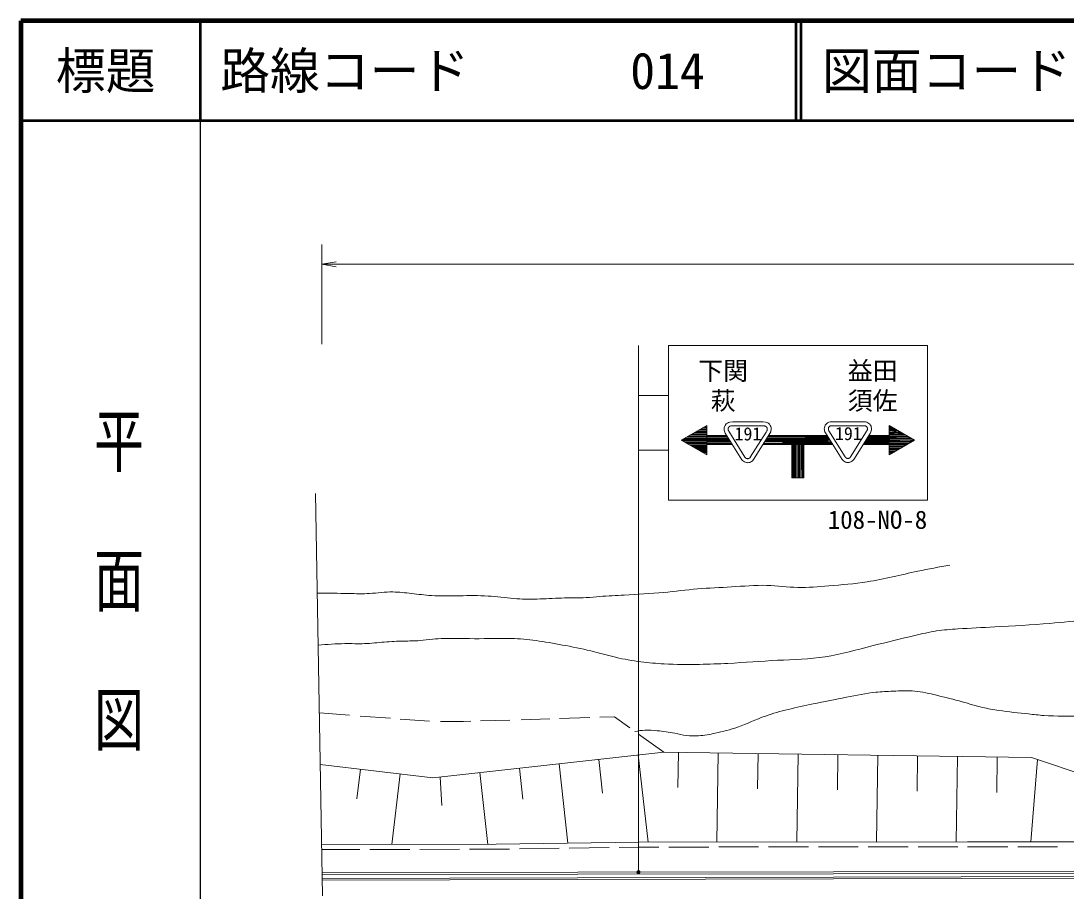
# Model space of a CAD drawing. Units: millimetres, scale not verified. Extents: x 40000 to 680000, y 20000 to 380000.
# Drawn here: x 40000 to 144881, y 292693 to 380000 of the extents above; entities that cross this region are included whole.
import ezdxf
from ezdxf.enums import TextEntityAlignment as Align

# ---------------------------------------------------------------- set-up
doc = ezdxf.new("R2010")
doc.units = ezdxf.units.MM
doc.header["$LTSCALE"] = 1000
for name, color, linetype, lineweight in [('M-BGD', 7, 'Continuous', 13), ('M-BMK-SRVR', 3, 'Continuous', 13), ('M-STR-STR3', 7, 'Continuous', 13), ('M-STR-STRC', 7, 'Continuous', 13), ('M-TTL', 2, 'Continuous', 140), ('M-TTL-BAND', 7, 'Continuous', 25), ('M-TTL-LINE', 7, 'Continuous', 50)]:
    doc.layers.add(name, color=color, linetype=linetype, lineweight=lineweight)
doc.layers.add('M-TTL-TXT', color=7, linetype='Continuous')
doc.styles.add('@ＭＳ ゴシック', font='')
doc.styles.add('ＭＳ ゴシック', font='')
doc.styles.get('@ＭＳ ゴシック').set_extended_font_data('@MS Gothic')
doc.styles.get('ＭＳ ゴシック').set_extended_font_data('MS Gothic')

# ---------------------------------------------------------------- blocks, each defined once
blk = doc.blocks.new('open_arrow')
at = {"color": 0, "linetype": 'Continuous', "lineweight": -2}
blk.add_lwpolyline([(7.5, 1.25), (0, 0), (7.5, -1.25)], dxfattribs=at)
blk = doc.blocks.new('filled_dot')
at = {"color": 0, "linetype": 'Continuous', "lineweight": -2, "const_width": 1.25}
blk.add_lwpolyline([(-0.625, 0, 1), (0.625, 0, 1)], format="xyb", close=True, dxfattribs=at)

msp = doc.modelspace()

# ---------------------------------------------------------------- linework, layer by layer
at = {"layer": 'M-BGD'}
for p, q in [((69954, 310566), (72987, 310338)), ((74041, 310259), (77074, 310032)), ((78064, 309958), (81014, 309737)), ((82104, 309708), (84417, 309708)), ((84417, 309708), (85132, 309731)), ((86126, 309763), (89063, 309856)), ((90183, 309892), (93060, 309983)), ((94055, 310015), (97100, 310112)), ((98091, 310144), (99550, 310190)), ((99550, 310190), (101113, 309076)), ((101985, 308454), (104528, 306641)), ((81344, 304055), (104528, 306641)), ((101955, 306354), (102931, 297608)), ((104528, 306641), (141394, 306091)), ((105983, 306619), (105931, 303076)), ((109850, 297617), (109983, 306559)), ((113983, 306500), (113930, 302956)), ((117982, 306440), (117851, 297627)), ((121982, 306380), (121929, 302837)), ((125981, 306321), (125852, 297638)), ((129981, 306261), (129928, 302718)), ((70045, 305389), (81344, 304055)), ((94004, 305467), (94893, 297501)), ((97980, 305910), (98357, 302527)), ((133980, 306201), (133853, 297649)), ((137980, 306141), (137927, 302598)), ((141349, 297646), (142012, 305883)), ((141394, 306091), (149777, 303275)), ((74077, 304913), (73725, 301934)), ((77214, 297369), (78049, 304444)), ((86857, 297382), (86054, 304580)), ((90029, 305024), (90377, 301908)), ((82079, 304137), (82229, 301276)), ((70187, 297353), (87699, 297394)), ((70195, 296853), (74024, 296862)), ((75024, 296864), (79024, 296874)), ((80024, 296876), (84024, 296885)), ((85024, 296888), (87703, 296894)), ((87699, 297394), (101992, 297606)), ((87703, 296894), (89020, 296914)), ((90020, 296928), (94019, 296988)), ((95019, 297003), (99018, 297062)), ((100018, 297077), (101997, 297106)), ((101992, 297606), (134999, 297650)), ((101997, 297106), (104024, 297109)), ((105024, 297110), (109024, 297116)), ((110024, 297117), (114024, 297122)), ((115024, 297124), (119024, 297129)), ((120024, 297130), (124024, 297136)), ((125024, 297137), (129024, 297142)), ((130024, 297144), (134024, 297149)), ((134999, 297650), (171187, 297627)), ((134999, 297150), (139025, 297148)), ((140025, 297147), (144025, 297145)), ((171240, 294204), (70186, 293948)), ((171240, 294054), (70186, 293798)), ((70236, 294548), (170546, 294699)), ((70240, 294348), (170567, 294499))]:
    msp.add_line(p, q, dxfattribs=at)
for points, knots in [([(69742, 322581), (70797, 322579), (71852, 322576), (72908, 322552), (73603, 322536), (74299, 322510), (74991, 322552), (75380, 322575), (75769, 322620), (76159, 322653), (76548, 322686), (76938, 322708), (77327, 322704), (77955, 322698), (78581, 322626), (79206, 322552), (79867, 322473), (80526, 322391), (81187, 322349), (83077, 322227), (84986, 322427), (86876, 322298), (87741, 322239), (88601, 322111), (89466, 322044), (90243, 321983), (91024, 321972), (91803, 321993), (92616, 322015), (93428, 322073), (94241, 322095), (95070, 322117), (95901, 322102), (96730, 322145), (97187, 322169), (97644, 322211), (98101, 322247), (98913, 322311), (99726, 322357), (100539, 322399), (101861, 322469), (103183, 322529), (104501, 322653), (105636, 322760), (106768, 322914), (107904, 323009), (109035, 323104), (110171, 323140), (111307, 323212), (112492, 323287), (113678, 323401), (114862, 323364), (115895, 323333), (116927, 323188), (117961, 323161), (118993, 323135), (120026, 323227), (121059, 323314), (122351, 323422), (123643, 323521), (124919, 323720), (126626, 323985), (128305, 324428), (129998, 324787), (131061, 325012), (132130, 325204), (133198, 325396)], [0, 0, 0, 0, 1, 1, 1, 2, 2, 2, 3, 3, 3, 4, 4, 4, 5, 5, 5, 6, 6, 6, 7, 7, 7, 8, 8, 8, 9, 9, 9, 10, 10, 10, 11, 11, 11, 12, 12, 12, 13, 13, 13, 14, 14, 14, 15, 15, 15, 16, 16, 16, 17, 17, 17, 18, 18, 18, 19, 19, 19, 20, 20, 20, 21, 21, 21, 22, 22, 22, 22]), ([(69834, 317369), (70722, 317442), (71611, 317515), (72502, 317523), (73162, 317530), (73823, 317501), (74483, 317523), (75144, 317546), (75803, 317621), (76464, 317676), (77123, 317730), (77783, 317765), (78444, 317777), (78970, 317787), (79496, 317783), (80019, 317828), (80460, 317866), (80899, 317938), (81340, 317980), (82064, 318050), (82794, 318039), (83524, 318031), (84846, 318017), (86165, 318011), (87485, 318031), (88163, 318041), (88841, 318058), (89517, 318031), (90350, 317998), (91180, 317898), (92006, 317777), (92907, 317645), (93803, 317488), (94698, 317320), (95651, 317141), (96602, 316949), (97542, 316711), (98255, 316530), (98960, 316323), (99675, 316152), (100512, 315952), (101361, 315803), (102215, 315695), (102991, 315597), (103771, 315533), (104552, 315492), (105735, 315430), (106921, 315420), (108107, 315441), (109056, 315457), (110004, 315493), (110951, 315542), (112611, 315630), (114266, 315762), (115929, 315847), (117525, 315929), (119129, 315966), (120703, 316203), (122332, 316448), (123928, 316906), (125529, 317320), (126914, 317679), (128302, 318005), (129694, 318336), (130418, 318508), (131143, 318681), (131878, 318793), (132583, 318901), (133297, 318951), (134011, 318996), (135248, 319074), (136483, 319135), (137719, 319200), (139565, 319295), (141413, 319398), (143255, 319555), (145818, 319773), (148371, 320096), (150925, 320419)], [0, 0, 0, 0, 1, 1, 1, 2, 2, 2, 3, 3, 3, 4, 4, 4, 5, 5, 5, 6, 6, 6, 7, 7, 7, 8, 8, 8, 9, 9, 9, 10, 10, 10, 11, 11, 11, 12, 12, 12, 13, 13, 13, 14, 14, 14, 15, 15, 15, 16, 16, 16, 17, 17, 17, 18, 18, 18, 19, 19, 19, 20, 20, 20, 21, 21, 21, 22, 22, 22, 23, 23, 23, 24, 24, 24, 25, 25, 25, 26, 26, 26, 26]), ([(101619, 308715), (101953, 308768), (102286, 308821), (102621, 308838), (103027, 308859), (103434, 308827), (103840, 308787), (104438, 308729), (105032, 308654), (105618, 308533), (106010, 308453), (106398, 308351), (106794, 308301), (107194, 308249), (107602, 308250), (108005, 308279), (108570, 308320), (109128, 308417), (109681, 308533), (110438, 308692), (111189, 308885), (111916, 309143), (112861, 309477), (113767, 309921), (114710, 310260), (115455, 310528), (116224, 310732), (116996, 310920), (117822, 311123), (118652, 311308), (119484, 311479), (120599, 311709), (121718, 311915), (122837, 312139), (123815, 312336), (124793, 312548), (125783, 312647), (126355, 312705), (126932, 312725), (127509, 312749), (128239, 312779), (128971, 312814), (129694, 312749), (130429, 312683), (131155, 312515), (131878, 312343), (132747, 312136), (133610, 311923), (134468, 311682), (135144, 311492), (135816, 311284), (136500, 311124), (137036, 310997), (137580, 310900), (138125, 310819), (139120, 310670), (140121, 310573), (141122, 310463), (141629, 310408), (142137, 310349), (142645, 310311), (143928, 310216), (145217, 310255), (146506, 310260), (147693, 310265), (148880, 310240), (150061, 310311), (150909, 310362), (151754, 310463), (152601, 310565), (153351, 310656), (154102, 310748), (154836, 310920), (155799, 311147), (156730, 311513), (157629, 311936), (158702, 312441), (159728, 313029), (160727, 313663), (161538, 314177), (162331, 314723), (163064, 315339), (163704, 315879), (164298, 316472), (164892, 317066)], [0, 0, 0, 0, 1, 1, 1, 2, 2, 2, 3, 3, 3, 4, 4, 4, 5, 5, 5, 6, 6, 6, 7, 7, 7, 8, 8, 8, 9, 9, 9, 10, 10, 10, 11, 11, 11, 12, 12, 12, 13, 13, 13, 14, 14, 14, 15, 15, 15, 16, 16, 16, 17, 17, 17, 18, 18, 18, 19, 19, 19, 20, 20, 20, 21, 21, 21, 22, 22, 22, 23, 23, 23, 24, 24, 24, 25, 25, 25, 26, 26, 26, 27, 27, 27, 28, 28, 28, 28])]:
    msp.add_open_spline(points, degree=3, knots=knots, dxfattribs=at)
at = {"layer": 'M-BMK-SRVR'}
msp.add_line((69565, 332570), (70277, 292224), dxfattribs=at)
at = {"layer": 'M-STR-STR3'}
for p, q in [((70187, 347578), (70187, 357578)), ((70187, 355578), (251855, 355578))]:
    msp.add_line(p, q, dxfattribs=at)
at = {"layer": 'M-STR-STRC'}
for p, q in [((101968, 347431), (101968, 324431)), ((104968, 347431), (104968, 331931)), ((104968, 347431), (130968, 347431)), ((130968, 347431), (130968, 331931)), ((101968, 342431), (104968, 342431)), ((106268, 337941), (108823, 339416)), ((108823, 338813), (107779, 338813)), ((108823, 338929), (107979, 338929)), ((108823, 339045), (108180, 339045)), ((108823, 339165), (108388, 339165)), ((108628, 339303), (108806, 339200)), ((108823, 336466), (108823, 339416)), ((110584, 339188), (110565, 339060)), ((110565, 339060), (110579, 338936)), ((110579, 338936), (110598, 338846)), ((110602, 339272), (110584, 339188)), ((110598, 338846), (110628, 338754)), ((110656, 339408), (110602, 339272)), ((110775, 339563), (110656, 339408)), ((110775, 339563), (110892, 339651)), ((110892, 339651), (111009, 339713)), ((110970, 339037), (110972, 339076)), ((110975, 338999), (110970, 339037)), ((110972, 339076), (110978, 339116)), ((110985, 338950), (110975, 338999)), ((110978, 339116), (110986, 339155)), ((111000, 338903), (110985, 338950)), ((110986, 339155), (110999, 339188)), ((110999, 339188), (111022, 339228)), ((111029, 338842), (111000, 338903)), ((111143, 339747), (111009, 339713)), ((111022, 339228), (111046, 339259)), ((111029, 338842), (112657, 336236)), ((111046, 339259), (111074, 339287)), ((111074, 339287), (111108, 339312)), ((111108, 339312), (111148, 339334)), ((111143, 339747), (111448, 339758)), ((111148, 339334), (111185, 339345)), ((111185, 339345), (111234, 339358)), ((111234, 339358), (111306, 339358)), ((111306, 339358), (114570, 339358)), ((111448, 339758), (114482, 339758)), ((114482, 339758), (114704, 339755)), ((114570, 339358), (114612, 339357)), ((114612, 339357), (114645, 339353)), ((114645, 339353), (114669, 339346)), ((114669, 339346), (114698, 339337)), ((114698, 339337), (114726, 339323)), ((114704, 339755), (114847, 339709)), ((114726, 339323), (114750, 339310)), ((114750, 339310), (114772, 339295)), ((114772, 339295), (114791, 339281)), ((114806, 338803), (114776, 338753)), ((114791, 339281), (114805, 339269)), ((114805, 339269), (114823, 339249)), ((114853, 338887), (114806, 338803)), ((114823, 339249), (114838, 339230)), ((114838, 339230), (114849, 339213)), ((114847, 339709), (114941, 339664)), ((114849, 339213), (114857, 339199)), ((114870, 338921), (114853, 338887)), ((114857, 339199), (114870, 339173)), ((114870, 339173), (114877, 339152)), ((114879, 338952), (114870, 338921)), ((114877, 339152), (114885, 339120)), ((114885, 338986), (114879, 338952)), ((114885, 339120), (114891, 339090)), ((114890, 339017), (114885, 338986)), ((114892, 339054), (114890, 339017)), ((114891, 339090), (114892, 339054)), ((114941, 339664), (115041, 339595)), ((115041, 339595), (115117, 339525)), ((115117, 339525), (115164, 339462)), ((115164, 339462), (115201, 339408)), ((115201, 339408), (115251, 339304)), ((115268, 338858), (115238, 338758)), ((115251, 339304), (115275, 339211)), ((115288, 338965), (115268, 338858)), ((115275, 339211), (115296, 339109)), ((115296, 339109), (115288, 338965)), ((120638, 339211), (120620, 339083)), ((120620, 339083), (120634, 338959)), ((120634, 338959), (120652, 338869)), ((120657, 339295), (120638, 339211)), ((120652, 338869), (120683, 338777)), ((120710, 339431), (120657, 339295)), ((120683, 338777), (120732, 338673)), ((120830, 339586), (120710, 339431)), ((120830, 339586), (120947, 339674)), ((120947, 339674), (121063, 339736)), ((121025, 339060), (121027, 339099)), ((121029, 339022), (121025, 339060)), ((121027, 339099), (121032, 339139)), ((121039, 338973), (121029, 339022)), ((121032, 339139), (121041, 339178)), ((121055, 338926), (121039, 338973)), ((121041, 339178), (121054, 339211)), ((121054, 339211), (121077, 339251)), ((121084, 338865), (121055, 338926)), ((121198, 339771), (121063, 339736)), ((121077, 339251), (121101, 339283)), ((121084, 338865), (122712, 336259)), ((121101, 339283), (121128, 339310)), ((121128, 339310), (121163, 339336)), ((121163, 339336), (121203, 339357)), ((121198, 339771), (121502, 339781)), ((121203, 339357), (121240, 339369)), ((121240, 339369), (121288, 339381)), ((121288, 339381), (121361, 339381)), ((121361, 339381), (124625, 339381)), ((121502, 339781), (124537, 339781)), ((124830, 338776), (123250, 336247)), ((124537, 339781), (124758, 339778)), ((124625, 339381), (124667, 339380)), ((124667, 339380), (124699, 339376)), ((124699, 339376), (124724, 339369)), ((124724, 339369), (124753, 339360)), ((124753, 339360), (124781, 339346)), ((124758, 339778), (124901, 339732)), ((124781, 339346), (124805, 339333)), ((124805, 339333), (124827, 339318)), ((124827, 339318), (124846, 339304)), ((124861, 338826), (124830, 338776)), ((124846, 339304), (124860, 339292)), ((124860, 339292), (124878, 339273)), ((124908, 338910), (124861, 338826)), ((124878, 339273), (124892, 339253)), ((124892, 339253), (124904, 339237)), ((124901, 339732), (124995, 339687)), ((124904, 339237), (124912, 339222)), ((124924, 338944), (124908, 338910)), ((124912, 339222), (124924, 339197)), ((124924, 339197), (124931, 339175)), ((124933, 338975), (124924, 338944)), ((124931, 339175), (124940, 339143)), ((124940, 339009), (124933, 338975)), ((124940, 339143), (124946, 339113)), ((124945, 339041), (124940, 339009)), ((124947, 339077), (124945, 339041)), ((124946, 339113), (124947, 339077)), ((124995, 339687), (125096, 339618)), ((125096, 339618), (125172, 339548)), ((125172, 339548), (125218, 339485)), ((125293, 338781), (125205, 338620)), ((125218, 339485), (125255, 339431)), ((125255, 339431), (125305, 339327)), ((125323, 338881), (125293, 338781)), ((125305, 339327), (125329, 339234)), ((125342, 338988), (125323, 338881)), ((125329, 339234), (125350, 339132)), ((125350, 339132), (125342, 338988)), ((127113, 339416), (127113, 336466)), ((129668, 337941), (127113, 339416)), ((127113, 339305), (127607, 339037)), ((127113, 339195), (127496, 339195)), ((127113, 339150), (127390, 338983)), ((127113, 339037), (127771, 339037)), ((127113, 338995), (127901, 338961)), ((127113, 338891), (128023, 338891)), ((127113, 338808), (127437, 338732)), ((127173, 338891), (128039, 338770)), ((127188, 339195), (127468, 339037)), ((127219, 338582), (128178, 338802)), ((127234, 339346), (127576, 339149)), ((106268, 337941), (111120, 337941)), ((106268, 337941), (108823, 336466)), ((106425, 338032), (111064, 338032)), ((108823, 337827), (106465, 337827)), ((106560, 338109), (108786, 338109)), ((108823, 338235), (106777, 338235)), ((108823, 338342), (106962, 338342)), ((108823, 338462), (107170, 338462)), ((108823, 338582), (107378, 338582)), ((108823, 338706), (107593, 338706)), ((108823, 338391), (110839, 338391)), ((108823, 338312), (110889, 338312)), ((108823, 338231), (110939, 338231)), ((108823, 338105), (111018, 338105)), ((108823, 337893), (111147, 337898)), ((108823, 337846), (111180, 337846)), ((108823, 337758), (111234, 337758)), ((108823, 337706), (111259, 337719)), ((110628, 338754), (110677, 338650)), ((110677, 338650), (112351, 335971)), ((114776, 338753), (113195, 336224)), ((115150, 338597), (113517, 335984)), ((114612, 337737), (121295, 337772)), ((114626, 337758), (118718, 337758)), ((114680, 337846), (118718, 337846)), ((114718, 337907), (121201, 337922)), ((114740, 337941), (118718, 337941)), ((114796, 338032), (121133, 338032)), ((114842, 338105), (118718, 338105)), ((114921, 338231), (118718, 338231)), ((114971, 338312), (120958, 338312)), ((115021, 338391), (118718, 338391)), ((115238, 338758), (115150, 338597)), ((118542, 337758), (121300, 337764)), ((118573, 337758), (121280, 337796)), ((118619, 337758), (118682, 337616)), ((118718, 337491), (118718, 338391)), ((120908, 338391), (118718, 338391)), ((120987, 338266), (118718, 338266)), ((118718, 338203), (121026, 338203)), ((121075, 338124), (118718, 338124)), ((121189, 337941), (118718, 337941)), ((118747, 337852), (121010, 337852)), ((120732, 338673), (122406, 335994)), ((125205, 338620), (123571, 336007)), ((124674, 337772), (127049, 337777)), ((124719, 337844), (127113, 337877)), ((124773, 337930), (129377, 337941)), ((129668, 337941), (124780, 337941)), ((124837, 338032), (127204, 338032)), ((124901, 338135), (127122, 338135)), ((124944, 338203), (127847, 338203)), ((127113, 338266), (124983, 338266)), ((125012, 338312), (127302, 338312)), ((127113, 338391), (125061, 338391)), ((127002, 337876), (129420, 337798)), ((127113, 338732), (128298, 338732)), ((127113, 338669), (127515, 338650)), ((127113, 338582), (128558, 338582)), ((127113, 338529), (128625, 338544)), ((127113, 338441), (128803, 338441)), ((127113, 338312), (129026, 338312)), ((127113, 338184), (129248, 338184)), ((127113, 338141), (129292, 338159)), ((127113, 338055), (129471, 338055)), ((129668, 337941), (127113, 336466)), ((129377, 337773), (127151, 337773)), ((127173, 338732), (128456, 338641)), ((129189, 337805), (129501, 337941)), ((101968, 336931), (104968, 336931)), ((108823, 337699), (106688, 337699)), ((106835, 337614), (108793, 337614)), ((108823, 337570), (106911, 337570)), ((108823, 337442), (107134, 337442)), ((107282, 337356), (108778, 337356)), ((108823, 337300), (107379, 337300)), ((107517, 337220), (108802, 337220)), ((108823, 337150), (107639, 337150)), ((107806, 337053), (108825, 337053)), ((108823, 336991), (107913, 336991)), ((108088, 336891), (108794, 336891)), ((108823, 336846), (108166, 336846)), ((108364, 336731), (108747, 336731)), ((108823, 336687), (108440, 336687)), ((108654, 336846), (108755, 336787)), ((108823, 337616), (111323, 337616)), ((108823, 337491), (111401, 337491)), ((114459, 337491), (118718, 337491)), ((114537, 337616), (118718, 337616)), ((116426, 337689), (118726, 337689)), ((117368, 337491), (117368, 334152)), ((117424, 337491), (117368, 335036)), ((117445, 334152), (117423, 337428)), ((117518, 337491), (117518, 334152)), ((117595, 337491), (117595, 334152)), ((117668, 334152), (117668, 337491)), ((117776, 334152), (117776, 337491)), ((117899, 334152), (117899, 337491)), ((118014, 334152), (118014, 337491)), ((118076, 337491), (118160, 335021)), ((118087, 334152), (118107, 337491)), ((118160, 334152), (118160, 337491)), ((118283, 334152), (118283, 337491)), ((118313, 334152), (118360, 337349)), ((118356, 337491), (118458, 334152)), ((118418, 337491), (118418, 334152)), ((118500, 334152), (118480, 337491)), ((118568, 337491), (118568, 334152)), ((121371, 337651), (118718, 337651)), ((118718, 337567), (121420, 337572)), ((121471, 337491), (118718, 337491)), ((127113, 337491), (124499, 337491)), ((124553, 337577), (127113, 337582)), ((127113, 337651), (124599, 337651)), ((127113, 337648), (129160, 337648)), ((127113, 337540), (128974, 337540)), ((127113, 337420), (128767, 337420)), ((127113, 337300), (128559, 337300)), ((127113, 337176), (128343, 337176)), ((127113, 337069), (128158, 337069)), ((127113, 336953), (127957, 336953)), ((127113, 336837), (127757, 336837)), ((127113, 336717), (127549, 336717)), ((127113, 336666), (127343, 336717)), ((127190, 336683), (127384, 336622)), ((108631, 336577), (108778, 336577)), ((112351, 335971), (112413, 335901)), ((112413, 335901), (112494, 335822)), ((112494, 335822), (112598, 335757)), ((112598, 335757), (112696, 335715)), ((112657, 336236), (112673, 336212)), ((112673, 336212), (112683, 336199)), ((112683, 336199), (112696, 336184)), ((112696, 336184), (112709, 336170)), ((112696, 335715), (112796, 335686)), ((112709, 336170), (112726, 336154)), ((112726, 336154), (112741, 336141)), ((112741, 336141), (112756, 336130)), ((112756, 336130), (112775, 336118)), ((112775, 336118), (112793, 336109)), ((112793, 336109), (112813, 336100)), ((112796, 335686), (112882, 335679)), ((112813, 336100), (112831, 336093)), ((112831, 336093), (112852, 336087)), ((112852, 336087), (112870, 336081)), ((112870, 336081), (112892, 336079)), ((112882, 335679), (112960, 335677)), ((112892, 336079), (112915, 336078)), ((112915, 336078), (112945, 336077)), ((112945, 336077), (112974, 336080)), ((112960, 335677), (113051, 335686)), ((112974, 336080), (112995, 336084)), ((112995, 336084), (113021, 336091)), ((113021, 336091), (113042, 336098)), ((113042, 336098), (113062, 336108)), ((113051, 335686), (113138, 335708)), ((113062, 336108), (113078, 336118)), ((113078, 336118), (113097, 336131)), ((113097, 336131), (113122, 336149)), ((113122, 336149), (113147, 336172)), ((113138, 335708), (113223, 335738)), ((113147, 336172), (113164, 336189)), ((113164, 336189), (113195, 336224)), ((113223, 335738), (113315, 335794)), ((113315, 335794), (113378, 335841)), ((113378, 335841), (113448, 335905)), ((113517, 335984), (113448, 335905)), ((122406, 335994), (122467, 335924)), ((122467, 335924), (122549, 335846)), ((122549, 335846), (122653, 335780)), ((122653, 335780), (122751, 335738)), ((122712, 336259), (122728, 336235)), ((122728, 336235), (122738, 336223)), ((122738, 336223), (122751, 336207)), ((122751, 336207), (122764, 336194)), ((122751, 335738), (122851, 335710)), ((122764, 336194), (122781, 336177)), ((122781, 336177), (122796, 336165)), ((122796, 336165), (122811, 336153)), ((122811, 336153), (122829, 336142)), ((122829, 336142), (122848, 336132)), ((122848, 336132), (122868, 336123)), ((122851, 335710), (122936, 335702)), ((122868, 336123), (122885, 336116)), ((122885, 336116), (122906, 336110)), ((122906, 336110), (122925, 336104)), ((122925, 336104), (122947, 336102)), ((122936, 335702), (123015, 335700)), ((122947, 336102), (122970, 336101)), ((122970, 336101), (123000, 336100)), ((123000, 336100), (123028, 336103)), ((123015, 335700), (123106, 335709)), ((123028, 336103), (123049, 336107)), ((123049, 336107), (123076, 336114)), ((123076, 336114), (123097, 336121)), ((123097, 336121), (123117, 336131)), ((123106, 335709), (123193, 335731)), ((123117, 336131), (123132, 336141)), ((123132, 336141), (123152, 336154)), ((123152, 336154), (123177, 336172)), ((123177, 336172), (123202, 336196)), ((123193, 335731), (123278, 335761)), ((123202, 336196), (123219, 336212)), ((123219, 336212), (123250, 336247)), ((123278, 335761), (123370, 335817)), ((123370, 335817), (123433, 335864)), ((123433, 335864), (123502, 335929)), ((123571, 336007), (123502, 335929)), ((127113, 336573), (127362, 336629)), ((117368, 334152), (118568, 334152)), ((104968, 331931), (130968, 331931)), ((101968, 294595), (101968, 324431))]:
    msp.add_line(p, q, dxfattribs=at)
at = {"layer": 'M-TTL'}
for p, q in [((40000, 380000), (40000, 20000)), ((680000, 380000), (40000, 380000))]:
    msp.add_line(p, q, dxfattribs=at)
at = {"layer": 'M-TTL-BAND'}
msp.add_line((58000, 370000), (58000, 20000), dxfattribs=at)
at = {"layer": 'M-TTL-LINE'}
for p, q in [((58000, 380000), (58000, 370000)), ((117750, 380000), (117750, 370000)), ((118250, 380000), (118250, 370000)), ((40000, 370000), (680000, 370000))]:
    msp.add_line(p, q, dxfattribs=at)

# ---------------------------------------------------------------- block references
at = {"layer": 'M-STR-STR3', "xscale": 193, "yscale": 193}
msp.add_blockref('open_arrow', (70187, 355578), dxfattribs=at)
at = {"layer": 'M-STR-STRC', "xscale": 160, "yscale": 160, "rotation": 90}
msp.add_blockref('filled_dot', (101968, 294595), dxfattribs=at)

# ---------------------------------------------------------------- texts
at = {"layer": 'M-STR-STRC', "style": 'ＭＳ ゴシック'}
for s, height, p in [('下関', 1833, (107968, 343431)), ('益田', 1833, (122968, 343431)), ('萩', 1833, (109218, 340431)), ('須佐', 1833, (122968, 340431)), ('191', 1320, (111608, 337512)), ('191', 1320, (121685, 337541)), ('108-NO-8', 1833, (120968, 328488))]:
    msp.add_text(s, height=height, dxfattribs=at).set_placement(p, align=Align.BOTTOM_LEFT)
at = {"layer": 'M-TTL-BAND', "style": '@ＭＳ ゴシック', "width": 1.4}
msp.add_text('平  面  図', height=3666, rotation=270, dxfattribs=at).set_placement((49777, 306475), align=Align.MIDDLE_RIGHT)
at = {"layer": 'M-TTL-TXT', "style": 'ＭＳ ゴシック'}
msp.add_text('標題', height=3666, dxfattribs=at).set_placement((48500, 375000), align=Align.MIDDLE_CENTER)
for s, p in [('路線コード', (60000, 375000)), ('014', (101142, 375000)), ('図面コード', (120380, 375000))]:
    msp.add_text(s, height=3666, dxfattribs=at).set_placement(p, align=Align.MIDDLE_LEFT)

doc.saveas('drawing.dxf')
